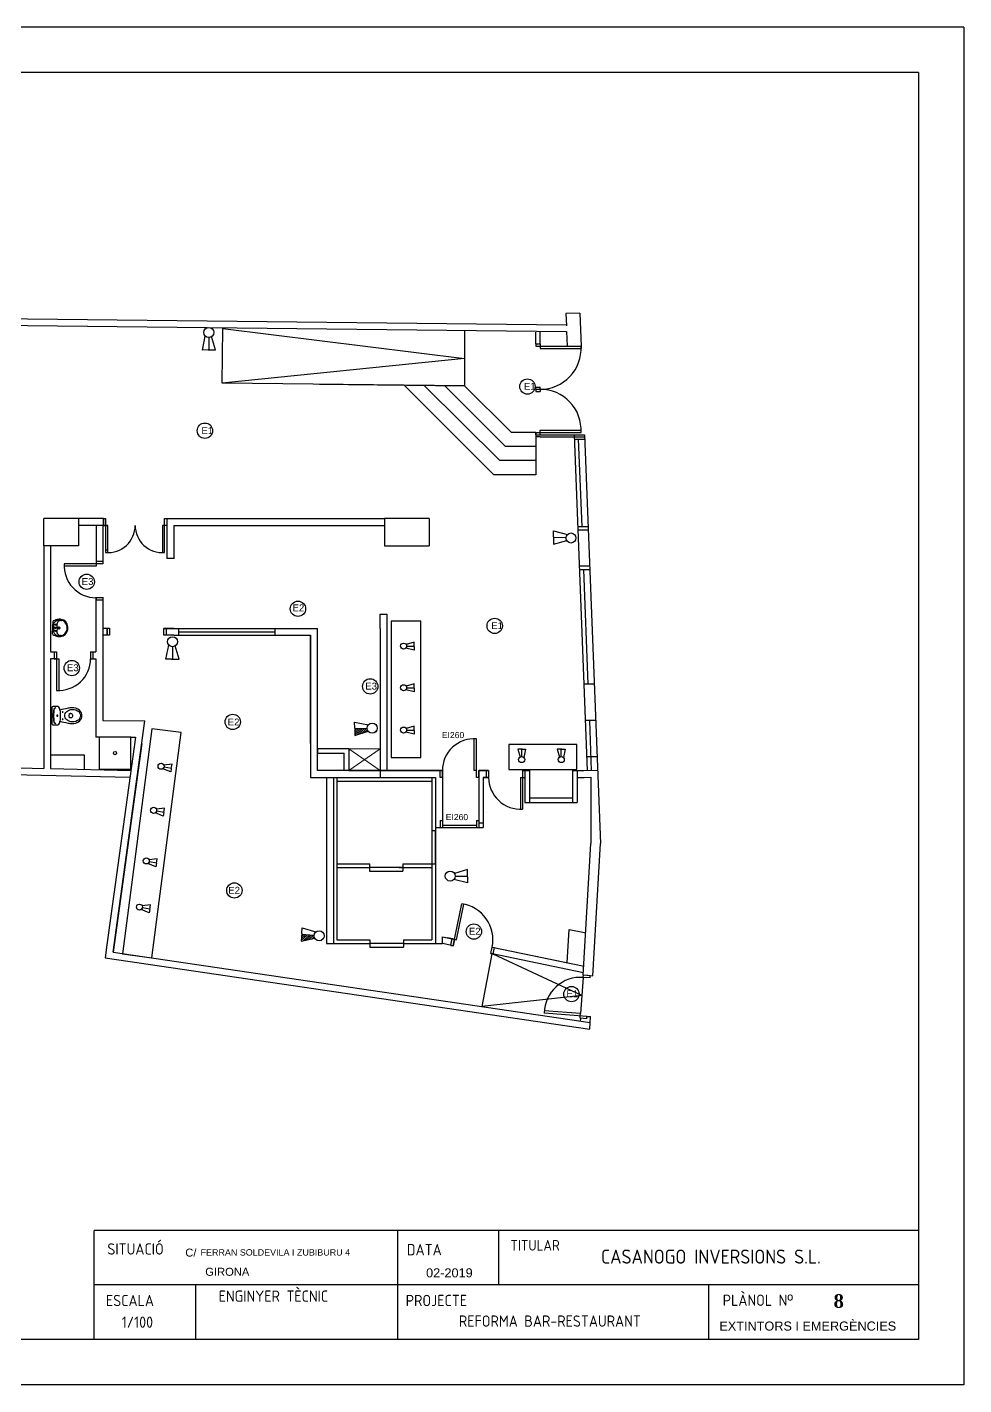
# Model space of a CAD drawing. Header units: millimetres. Extents: x 7 to 259, y -45 to 103.
# Drawn here: x 209.302 to 211.881, y 82.897 to 86.634 of the extents above; entities that cross this region are included whole.
import ezdxf

# ---------------------------------------------------------------- set-up
doc = ezdxf.new("R2010")
doc.units = ezdxf.units.MM
doc.linetypes.add('CONTINUA', pattern=[0])
doc.linetypes.add('LÍNEAS_OCULTAS2', pattern=[4.7625, 3.175, -1.5875])
for name, color, linetype in [('CAJETI1', 5, 'Continuous'), ('cotes', 95, 'Continuous'), ('emergencia', 97, 'Continuous'), ('estructura', 5, 'Continuous'), ('maquinaria', 42, 'Continuous'), ('OFICINES', 6, 'Continuous'), ('portes', 4, 'Continuous')]:
    doc.layers.add(name, color=color, linetype=linetype)
doc.layers.add('ELECTRIC', color=86, linetype='Continuous', lineweight=9)
doc.styles.add('ISO', font='isocp.shx')
doc.styles.get("Standard").update_dxf_attribs({"font": 'arial.ttf'})
doc.styles.add('TECHNICLIGHT', font='timesbd.ttf', dxfattribs={"height": 2})

# ---------------------------------------------------------------- blocks, each defined once
blk = doc.blocks.new('VI-IN')
for p, q in [((0, -0.04), (-0.011, -0.04)), ((0, -0.04), (0.011, -0.04)), ((-0.048, -0.423), (-0.048, -0.403)), ((0.048, -0.423), (0.048, -0.403))]:
    blk.add_line(p, q)
blk.add_lwpolyline([(-0.163, -0.358, -0.0164), (-0.122, -0.18, -0.014244), (-0.146, -0.175, -0.379899), (-0.203, -0.112), (-0.203, -0.04, -0.414214), (-0.163, 0), (0, 0), (0.163, 0, -0.414214), (0.203, -0.04), (0.203, -0.112, -0.379899), (0.146, -0.175, -0.014244), (0.122, -0.18, -0.0164), (0.163, -0.358, -0.034533), (0.175, -0.44, -0.180901), (0.118, -0.613, -0.210568), (0, -0.665, -0.210568), (-0.118, -0.613, -0.180901), (-0.175, -0.44, -0.034533)], format="xyb", close=True)
for centre, radius in [((-0.08, -0.24), 0.0075), ((0, -0.122), 0.0135), ((0, -0.122), 0.0135), ((0.08, -0.24), 0.0075)]:
    blk.add_circle(centre, radius)
for centre, radius, start, end in [((-0.139, -0.089), 0.04, 96.2719, 180), ((-0.14, -0.096), 0.04, 96.2141, 169.7572), ((0, -1.201), 1.154, 90.0008, 97.203), ((0, -1.197), 1.157, 90.0008, 97.1409), ((0, 1.219), 1.404, 264.9986, 270), ((-0.007, -0.406), 0.116, 96.2419, 152.5973), ((0, -0.47), 0.18, 90, 96.2419), ((0, -1.197), 1.157, 82.8591, 89.9992), ((0, -1.201), 1.154, 82.797, 89.9992), ((0, 1.219), 1.404, 270, 275.0014), ((0, -0.47), 0.18, 83.7581, 90), ((0.007, -0.406), 0.116, 27.4027, 83.7581), ((0.139, -0.089), 0.04, 0, 83.7281), ((0.14, -0.096), 0.04, 10.2428, 83.7859), ((0.079, -0.461), 0.216, 168.3805, 209.1161), ((0.112, -0.468), 0.25, 152.5973, 168.3805), ((0, -0.505), 0.126, 209.1161, 270), ((-0.033, -0.403), 0.015, 96.6492, 180), ((-0.018, -0.423), 0.03, 180, 233.1301), ((0, -0.399), 0.06, 233.1301, 270), ((0, -0.686), 0.3, 90, 96.6492), ((0, -0.686), 0.3, 83.3508, 90), ((0, -0.399), 0.06, 270, 306.8699), ((0, -0.505), 0.126, 270, 330.8839), ((0.033, -0.403), 0.015, 0, 83.3508), ((0.018, -0.423), 0.03, 306.8699, 0), ((-0.112, -0.468), 0.25, 11.6195, 27.4027), ((-0.079, -0.461), 0.216, 330.8839, 11.6195)]:
    blk.add_arc(centre, radius, start, end)
blk = doc.blocks.new('Vic-WC')
at = {"xscale": -1}
blk.add_blockref('VI-IN', (0, 0), dxfattribs=at)

msp = doc.modelspace()

# ---------------------------------------------------------------- linework, layer by layer
at = {"color": 6}
for p, q in [((209.372, 84.9636), (209.3734, 84.999)), ((209.3751, 84.9812), (209.3756, 84.9927)), ((209.3845, 84.9906), (209.3845, 84.9925)), ((209.372, 84.9636), (209.3727, 84.9813)), ((209.3751, 84.9812), (209.3747, 84.9697)), ((209.3837, 84.9711), (209.3836, 84.9692)), ((209.3841, 84.9809), (209.3837, 84.9711)), ((209.3841, 84.9809), (209.3845, 84.9906))]:
    msp.add_line(p, q, dxfattribs=at)
at = {"color": 1}
for p, q in [((210.2041, 84.6975), (210.2088, 84.7027)), ((210.2043, 84.6919), (210.2144, 84.703)), ((210.2046, 84.6863), (210.22, 84.7032)), ((210.2097, 84.686), (210.2255, 84.7035)), ((210.2175, 84.6887), (210.2311, 84.7037)), ((210.2253, 84.6914), (210.2367, 84.7039)), ((210.2331, 84.6941), (210.2388, 84.7003)), ((210.2585, 84.6925), (210.2646, 84.6992)), ((210.0566, 84.1204), (210.0738, 84.1355)), ((210.057, 84.126), (210.0683, 84.1359)), ((210.0574, 84.1316), (210.0627, 84.1363)), ((210.0617, 84.1195), (210.0794, 84.1351)), ((210.0697, 84.1213), (210.085, 84.1347)), ((210.0778, 84.1231), (210.0906, 84.1343)), ((210.0859, 84.1249), (210.0922, 84.1305)), ((210.1109, 84.1205), (210.1177, 84.1265))]:
    msp.add_line(p, q, dxfattribs=at)
for p, q in [((210.8444, 84.5894), (210.8444, 84.5883)), ((210.5578, 84.4441), (210.5578, 84.4316)), ((210.7888, 84.0593), (210.7941, 84.1508))]:
    msp.add_line(p, q)
at = {"color": 6}
for centre, radius in [((209.3803, 84.9895), 0.00161), ((209.3795, 84.981), 0.00161), ((209.3796, 84.9726), 0.00161), ((209.3888, 84.9807), 0.00322), ((209.3888, 84.9807), 0.00211)]:
    msp.add_circle(centre, radius, dxfattribs=at)
for centre, radius, start, end in [((209.3927, 84.9642), 0.0382, 97.6416, 97.6416), ((209.3742, 84.999), 0.000804, 117.2564, 177.7078), ((209.3926, 84.9633), 0.041, 95.5719, 117.2564), ((209.3809, 84.9925), 0.00533, 132.3988, 177.7078), ((209.3951, 84.9769), 0.0264, 123.1796, 132.3988), ((209.3915, 84.983), 0.0194, 98.2336, 124.1998), ((209.3929, 84.9918), 0.00841, 139.474, 175.5675), ((209.3957, 84.9892), 0.0122, 64.2185, 138.5702), ((209.3927, 84.9642), 0.0401, 92.3999, 95.7467), ((209.3927, 84.9642), 0.0382, 92.3999, 95.848), ((209.3921, 84.9817), 0.0226, 81.1272, 92.8948), ((209.3921, 84.9817), 0.0207, 81.1272, 92.8948), ((209.3917, 84.9819), 0.0205, 4.9409, 79.8753), ((209.3917, 84.9819), 0.0225, 4.9409, 79.8753), ((209.3728, 84.9636), 0.000804, 177.7078, 238.1592), ((209.394, 84.9977), 0.041, 238.1592, 259.8437), ((209.38, 84.9695), 0.00533, 177.7078, 223.0168), ((209.3954, 84.9839), 0.0264, 223.0168, 232.2359), ((209.3914, 84.9781), 0.0194, 231.2157, 257.182), ((209.392, 84.9692), 0.00841, 179.848, 215.9415), ((209.3949, 84.9716), 0.0122, 216.8453, 291.1971), ((209.394, 84.9968), 0.0401, 259.6689, 263.0156), ((209.394, 84.9968), 0.0382, 259.5675, 263.0156), ((209.392, 84.9794), 0.0226, 262.5207, 274.2884), ((209.392, 84.9794), 0.0207, 262.5207, 274.2884), ((209.3915, 84.9792), 0.0205, 275.5403, 350.4747), ((209.3915, 84.9792), 0.0225, 275.5403, 350.4747), ((209.381, 84.981), 0.0313, 350.4881, 4.9275), ((209.381, 84.981), 0.0332, 350.4881, 357.7078), ((209.381, 84.981), 0.0332, 357.7078, 4.9275)]:
    msp.add_arc(centre, radius, start, end, dxfattribs=at)
at = {"color": 6, "linetype": 'ByBlock'}
for p in [(209.3932, 85.0043), (209.3957, 85.0014), (209.3784, 84.9821), (209.3803, 84.98), (209.3837, 84.9711), (209.3887, 84.9786), (209.3889, 84.9828), (209.3909, 84.9568), (209.3943, 84.9594), (209.4122, 84.9797)]:
    msp.add_point(p, dxfattribs=at)
at = {"layer": 'CAJETI1'}
for p, q in [((211.8812, 86.6344), (209.2562, 86.6344)), ((211.8812, 86.6344), (211.8812, 82.8969)), ((211.8812, 82.8969), (209.2562, 82.8969))]:
    msp.add_line(p, q, dxfattribs=at)
at = {"layer": 'CAJETI1', "color": 5}
for p, q in [((211.7562, 86.5094), (206.8617, 86.5094)), ((211.7562, 86.5094), (211.7562, 83.0219)), ((211.7562, 83.3219), (209.4867, 83.3219)), ((211.7562, 83.1719), (209.4867, 83.1719)), ((211.7562, 83.0219), (206.8617, 83.0219))]:
    msp.add_line(p, q, dxfattribs=at)
at = {"layer": 'CAJETI1', "linetype": 'CONTINUA'}
msp.add_line((209.4867, 83.0219), (209.4867, 83.3219), dxfattribs=at)
at = {"layer": 'cotes', "color": 1}
for p, q in [((209.7843, 85.7456), (209.7923, 85.7841)), ((209.8021, 85.7802), (209.8026, 85.7453)), ((209.8209, 85.7461), (209.8094, 85.7824)), ((209.8003, 85.7458), (209.7843, 85.7456)), ((209.8003, 85.7458), (209.8209, 85.7461)), ((210.7856, 85.2284), (210.7507, 85.2291)), ((210.7513, 85.2314), (210.7509, 85.2108)), ((210.7509, 85.2108), (210.7876, 85.2209)), ((210.7513, 85.2314), (210.7517, 85.2474)), ((210.7517, 85.2474), (210.7898, 85.238)), ((209.6838, 84.8946), (209.6924, 84.9329)), ((209.7021, 84.9289), (209.7021, 84.894)), ((209.7204, 84.8946), (209.7096, 84.931)), ((209.6998, 84.8946), (209.6838, 84.8946)), ((209.6998, 84.8946), (209.7204, 84.8946)), ((210.2038, 84.7048), (210.2031, 84.7208)), ((210.2031, 84.7208), (210.2417, 84.7139)), ((210.2381, 84.704), (210.2033, 84.7025)), ((210.2038, 84.7048), (210.2046, 84.6842)), ((210.2046, 84.6842), (210.2406, 84.6967)), ((210.5149, 84.279), (210.4766, 84.2876)), ((210.5149, 84.3156), (210.4785, 84.3047)), ((210.4806, 84.2973), (210.5155, 84.2973)), ((210.5149, 84.295), (210.5149, 84.3156)), ((210.5149, 84.295), (210.5149, 84.279)), ((210.0579, 84.1389), (210.0565, 84.1183)), ((210.092, 84.1342), (210.0572, 84.1366)), ((210.0579, 84.1389), (210.059, 84.1548)), ((210.059, 84.1548), (210.0967, 84.1436)), ((210.0565, 84.1183), (210.0936, 84.1266))]:
    msp.add_line(p, q, dxfattribs=at)
at = {"layer": 'cotes', "color": 30}
for p, q in [((210.3673, 84.9196), (210.3443, 84.9247)), ((210.3672, 84.9415), (210.3454, 84.935)), ((210.3467, 84.9305), (210.3676, 84.9306)), ((210.3673, 84.9292), (210.3672, 84.9415)), ((210.3673, 84.9292), (210.3673, 84.9196)), ((210.3673, 84.8048), (210.3443, 84.8099)), ((210.3672, 84.8268), (210.3454, 84.8202)), ((210.3467, 84.8158), (210.3676, 84.8158)), ((210.3673, 84.8144), (210.3672, 84.8268)), ((210.3673, 84.8144), (210.3673, 84.8048)), ((210.3673, 84.6884), (210.3443, 84.6935)), ((210.3672, 84.7104), (210.3454, 84.7038)), ((210.3467, 84.6994), (210.3676, 84.6994)), ((210.3673, 84.698), (210.3672, 84.7104)), ((210.3673, 84.698), (210.3673, 84.6884)), ((210.6649, 84.6469), (210.6526, 84.6469)), ((210.6526, 84.6469), (210.6592, 84.625)), ((210.6636, 84.6263), (210.6636, 84.6472)), ((210.6649, 84.6469), (210.6746, 84.6469)), ((210.6746, 84.6469), (210.6694, 84.6239)), ((210.7739, 84.6469), (210.7615, 84.6469)), ((210.7615, 84.6469), (210.7681, 84.625)), ((210.7726, 84.6263), (210.7725, 84.6472)), ((210.7739, 84.6469), (210.7835, 84.6469)), ((210.7835, 84.6469), (210.7784, 84.6239)), ((209.6973, 84.5841), (209.6755, 84.593)), ((209.701, 84.6057), (209.6784, 84.603)), ((209.6789, 84.5984), (209.6995, 84.5948)), ((209.6989, 84.5936), (209.6973, 84.5841)), ((209.6989, 84.5936), (209.701, 84.6057)), ((209.6767, 84.4627), (209.6549, 84.4717)), ((209.6804, 84.4844), (209.6577, 84.4816)), ((209.6582, 84.477), (209.6789, 84.4735)), ((209.6783, 84.4722), (209.6767, 84.4627)), ((209.6783, 84.4722), (209.6804, 84.4844)), ((209.6565, 84.3233), (209.6346, 84.3322)), ((209.6602, 84.3449), (209.6375, 84.3422)), ((209.638, 84.3376), (209.6586, 84.334)), ((209.6581, 84.3327), (209.6565, 84.3233)), ((209.6581, 84.3327), (209.6602, 84.3449)), ((209.6414, 84.218), (209.6187, 84.2152)), ((209.6193, 84.2106), (209.6399, 84.2071)), ((209.6393, 84.2058), (209.6414, 84.218)), ((209.6377, 84.1964), (209.6159, 84.2053)), ((209.6393, 84.2058), (209.6377, 84.1964))]:
    msp.add_line(p, q, dxfattribs=at)
at = {"layer": 'cotes', "color": 1}
for centre in [(209.8019, 85.7939), (210.7994, 85.2281), (209.7021, 84.9426), (210.2519, 84.7046), (210.4669, 84.2973), (210.1057, 84.1332)]:
    msp.add_circle(centre, 0.0138, dxfattribs=at)
at = {"layer": 'cotes'}
for centre in [(210.6794, 85.6451), (209.7914, 85.5235), (209.4659, 85.1075), (210.0476, 85.0332), (210.5893, 84.9862), (209.4249, 84.8701), (210.2466, 84.8196), (209.868, 84.7218), (209.8725, 84.2579), (210.532, 84.1447), (210.8007, 83.9726)]:
    msp.add_circle(centre, 0.0211, dxfattribs=at)
at = {"layer": 'cotes', "color": 30}
for centre in [(210.3384, 84.9305), (210.3384, 84.8158), (210.3384, 84.6994), (210.6636, 84.618), (210.7726, 84.618), (209.6707, 84.5998), (209.6501, 84.4784), (209.6299, 84.339), (209.6111, 84.212)]:
    msp.add_circle(centre, 0.00827, dxfattribs=at)
at = {"layer": 'ELECTRIC'}
for p, q in [((210.1877, 84.6481), (210.1877, 84.5879)), ((210.1877, 84.5879), (210.2738, 84.6481)), ((210.1877, 84.6481), (210.2738, 84.5879))]:
    msp.add_line(p, q, dxfattribs=at)
msp.add_lwpolyline([(210.1877, 84.5879), (210.2738, 84.5879), (210.2738, 84.6481), (210.1877, 84.6481)], dxfattribs=at)
at = {"layer": 'emergencia', "color": 5}
for p, q in [((210.3219, 83.3219), (210.3219, 83.0219)), ((210.6, 83.3219), (210.6, 83.1719)), ((209.7651, 83.1719), (209.7651, 83.0219)), ((211.1783, 83.1719), (211.1783, 83.0219))]:
    msp.add_line(p, q, dxfattribs=at)
at = {"layer": 'estructura'}
for p, q in [((208.0475, 85.8455), (210.7866, 85.8148)), ((208.6395, 85.8201), (210.7873, 85.7961)), ((210.8237, 85.8473), (210.7854, 85.8458)), ((210.7854, 85.8458), (210.7867, 85.8126)), ((210.8237, 85.8473), (210.8273, 85.7562)), ((209.8389, 85.6544), (209.8406, 85.8044)), ((209.8406, 85.8044), (210.5064, 85.7219)), ((210.5064, 85.7977), (210.5064, 85.6469)), ((210.5064, 85.7969), (210.5064, 85.6469)), ((210.7023, 85.7624), (210.7023, 85.7948)), ((210.7148, 85.7624), (210.7148, 85.7946)), ((210.7873, 85.7961), (210.7889, 85.7562)), ((210.7023, 85.7624), (210.7148, 85.7624)), ((210.7889, 85.7562), (210.8273, 85.7562)), ((210.5064, 85.7223), (209.8389, 85.6544)), ((210.5064, 85.6469), (209.8389, 85.6544)), ((210.107, 85.6514), (210.5064, 85.6469)), ((210.5873, 85.4024), (210.3397, 85.6488)), ((210.6033, 85.4412), (210.3953, 85.6482)), ((210.6193, 85.4799), (210.4508, 85.6476)), ((210.6353, 85.5187), (210.5064, 85.6469)), ((210.7023, 85.5187), (210.6353, 85.5187)), ((210.7023, 85.5187), (210.7023, 85.4799)), ((210.608, 85.4912), (210.608, 85.4912)), ((210.7023, 85.4799), (210.6193, 85.4799)), ((210.7023, 85.5124), (210.7148, 85.5124)), ((210.7023, 85.5124), (210.7023, 85.5062)), ((210.7148, 85.5062), (210.7023, 85.5062)), ((210.7023, 85.4799), (210.7023, 85.4412)), ((210.7148, 85.5124), (210.8368, 85.5124)), ((210.7148, 85.5062), (210.8368, 85.5062)), ((210.8081, 85.5124), (210.8444, 84.5883)), ((210.8368, 85.5124), (210.8811, 84.3869)), ((210.7023, 85.4412), (210.6033, 85.4412)), ((210.7023, 85.4412), (210.7023, 85.4024)), ((210.7023, 85.4024), (210.5873, 85.4024)), ((209.5118, 85.2816), (209.3477, 85.2816)), ((209.4429, 85.2816), (209.3477, 85.2816)), ((209.3477, 85.232), (209.3477, 85.2816)), ((209.4429, 85.2816), (209.4429, 85.232)), ((209.4429, 85.2816), (209.4429, 85.2066)), ((209.5077, 85.2629), (209.4429, 85.2629)), ((209.4915, 85.2629), (209.4915, 85.1635)), ((209.5118, 85.2629), (209.5001, 85.2629)), ((209.5118, 85.2629), (209.5001, 85.2629)), ((209.5102, 85.2629), (209.5102, 85.1635)), ((209.5118, 85.2816), (209.5118, 85.2629)), ((209.5118, 85.2816), (209.518, 85.2816)), ((209.5118, 85.2629), (209.5243, 85.2629)), ((209.6805, 85.2816), (210.2863, 85.2816)), ((209.6868, 85.2816), (209.6868, 85.1716)), ((209.7055, 85.2629), (210.2863, 85.2629)), ((209.7055, 85.2629), (209.7055, 85.1862)), ((209.7055, 85.2629), (209.7055, 85.1704)), ((210.4088, 85.2816), (210.2863, 85.2816)), ((210.2863, 85.2816), (210.2863, 85.2066)), ((210.4088, 85.2816), (210.4088, 85.2316)), ((210.4088, 85.2816), (210.4088, 85.2066)), ((209.3475, 85.2066), (209.3475, 85.232)), ((210.8472, 85.2499), (210.8184, 85.2499)), ((210.8472, 85.2499), (210.8184, 85.2499)), ((209.3475, 85.2066), (209.3475, 84.5938)), ((209.4429, 85.2066), (209.3475, 85.2066)), ((209.3663, 85.2066), (209.3663, 84.9343)), ((209.3663, 85.2066), (209.3663, 84.9156)), ((210.2863, 85.2066), (210.4088, 85.2066)), ((209.7055, 85.1716), (209.6868, 85.1716)), ((210.8511, 85.1501), (210.8223, 85.1501)), ((209.4913, 85.0649), (209.4913, 84.9146)), ((209.51, 85.0649), (209.51, 84.7261)), ((210.2738, 84.9791), (210.2738, 85.0185)), ((210.2738, 85.0185), (210.2925, 85.0185)), ((210.2925, 85.0179), (210.2738, 85.0179)), ((210.2925, 85.0185), (210.2925, 84.5879)), ((209.5287, 84.9791), (209.5103, 84.9791)), ((209.5287, 84.9604), (209.5103, 84.9604)), ((209.5225, 84.9795), (209.5225, 84.9604)), ((209.7055, 84.9791), (209.6787, 84.9791)), ((209.7055, 84.9604), (209.6787, 84.9604)), ((209.685, 84.9791), (209.7187, 84.9791)), ((209.7055, 84.9791), (210.1013, 84.9791)), ((209.7055, 84.9604), (210.0825, 84.9604)), ((209.7187, 84.9791), (209.7187, 84.9604)), ((209.7187, 84.9791), (209.9837, 84.9791)), ((209.7243, 84.9791), (210.1013, 84.9791)), ((209.9837, 84.9791), (209.9837, 84.9604)), ((210.0825, 84.6628), (210.0825, 84.9604)), ((210.0825, 84.9604), (210.0825, 84.5691)), ((210.1013, 84.5879), (210.1013, 84.9791)), ((210.2738, 84.9791), (210.2738, 84.5691)), ((209.3663, 84.9146), (209.3826, 84.9146)), ((209.3826, 84.8959), (209.3663, 84.8959)), ((209.3663, 84.8959), (209.3663, 84.5934)), ((209.4826, 84.9146), (209.4913, 84.9146)), ((209.4826, 84.8959), (209.4913, 84.8959)), ((209.4913, 84.8959), (209.4913, 84.6796)), ((210.8639, 84.8254), (210.8351, 84.8254)), ((209.51, 84.7261), (209.6262, 84.7248)), ((209.5387, 84.0883), (209.6262, 84.7248)), ((210.8678, 84.7254), (210.839, 84.7254)), ((209.5002, 84.6796), (209.4913, 84.6796)), ((209.6002, 84.6796), (209.5216, 84.1083)), ((209.6177, 84.6628), (209.5387, 84.0883)), ((209.5877, 84.6796), (209.6002, 84.6796)), ((209.4602, 84.6301), (209.3663, 84.6301)), ((209.4602, 84.5926), (209.4602, 84.6301)), ((210.1877, 84.6481), (210.1013, 84.6481)), ((210.1013, 84.6481), (210.1013, 84.6356)), ((210.1013, 84.6356), (210.1752, 84.6356)), ((210.1752, 84.5879), (210.1752, 84.6356)), ((210.1877, 84.6481), (210.1877, 84.5879)), ((210.8717, 84.6254), (210.8429, 84.6254)), ((207.7663, 84.6128), (209.585, 84.5696)), ((208.5023, 84.6139), (209.3475, 84.5938)), ((209.3663, 84.5934), (209.5876, 84.5881)), ((210.4453, 84.5879), (210.1013, 84.5879)), ((210.1877, 84.5879), (210.1752, 84.5879)), ((210.1877, 84.5879), (210.4453, 84.5879)), ((210.2925, 84.5879), (210.4453, 84.5879)), ((210.4453, 84.5879), (210.4453, 84.5317)), ((210.5453, 84.5879), (210.5453, 84.4441)), ((210.5725, 84.5879), (210.5453, 84.5879)), ((210.5453, 84.5879), (210.5725, 84.5879)), ((210.5453, 84.5879), (210.5663, 84.5879)), ((210.5562, 84.5879), (210.5725, 84.5879)), ((210.5663, 84.5879), (210.5663, 84.5691)), ((210.6851, 84.5879), (210.6663, 84.5879)), ((210.6663, 84.5879), (210.6851, 84.5879)), ((210.6726, 84.5879), (210.6812, 84.5879)), ((210.6726, 84.5879), (210.6726, 84.5004)), ((210.6851, 84.5879), (210.6851, 84.5004)), ((210.8038, 84.5879), (210.8349, 84.5879)), ((210.8038, 84.5879), (210.8038, 84.5004)), ((210.8163, 84.5879), (210.8163, 84.5004)), ((210.8333, 84.5879), (210.8732, 84.5894)), ((210.0825, 84.5691), (210.4265, 84.5691)), ((210.0825, 84.5691), (210.4265, 84.5691)), ((210.0825, 84.5691), (210.4265, 84.5691)), ((210.1263, 84.5691), (210.1263, 84.1116)), ((210.4265, 84.5691), (210.4265, 84.1116)), ((210.4453, 84.5691), (210.4453, 84.4441)), ((210.5578, 84.5691), (210.5578, 84.4441)), ((210.5578, 84.5691), (210.5725, 84.5691)), ((210.5578, 84.5691), (210.5725, 84.5691)), ((210.5578, 84.5691), (210.5725, 84.5691)), ((210.5725, 84.5691), (210.5578, 84.5691)), ((210.8163, 84.5691), (210.8356, 84.5691)), ((210.8356, 84.5691), (210.8543, 84.57)), ((210.8543, 84.57), (210.8543, 84.3869)), ((210.6851, 84.5129), (210.8038, 84.5129)), ((210.6726, 84.5004), (210.8163, 84.5004)), ((210.4265, 84.4316), (210.4453, 84.4316)), ((210.5453, 84.4441), (210.5578, 84.4441)), ((210.5453, 84.4441), (210.554, 84.4441)), ((210.5453, 84.4316), (210.5578, 84.4316)), ((210.8331, 84.0246), (210.8543, 84.3869)), ((210.8598, 84.0228), (210.8811, 84.3869)), ((210.7941, 84.1508), (210.8368, 84.1419)), ((209.5216, 84.1083), (209.5167, 84.0726)), ((210.1263, 84.1116), (210.2459, 84.1116)), ((210.3378, 84.1116), (210.4453, 84.1116)), ((210.4453, 84.1116), (210.4453, 84.1303)), ((210.4453, 84.1303), (210.4844, 84.1222)), ((210.4453, 84.1303), (210.4783, 84.1235)), ((210.4746, 84.1055), (210.4453, 84.1116)), ((210.4783, 84.1235), (210.4597, 84.1273)), ((210.4597, 84.1273), (210.4844, 84.1222)), ((210.4697, 84.1125), (210.4722, 84.1248)), ((210.4783, 84.1235), (210.4746, 84.1055)), ((210.5824, 84.102), (210.7911, 84.0588)), ((210.5824, 84.102), (210.8358, 84.0496)), ((209.5167, 84.0726), (210.8512, 83.8756)), ((209.5387, 84.0883), (210.8523, 83.8944)), ((210.5817, 84.0833), (210.554, 83.9384)), ((210.8343, 84.0308), (210.5786, 84.0839)), ((210.8295, 83.9686), (210.5847, 84.0826)), ((210.833, 84.0246), (210.833, 84.0247)), ((210.8455, 84.0237), (210.833, 84.0246)), ((210.8515, 84.0233), (210.8598, 84.0228)), ((210.8334, 84.0184), (210.8255, 83.9187)), ((210.8295, 83.9686), (210.554, 83.9384)), ((210.8434, 83.911), (210.8532, 83.9105)), ((210.8512, 83.8756), (210.8532, 83.9105)), ((210.8512, 83.8756), (210.8532, 83.9105)), ((210.8257, 83.8983), (210.8262, 83.9062)), ((210.8257, 83.8983), (210.8262, 83.9062))]:
    msp.add_line(p, q, dxfattribs=at)
at = {"layer": 'estructura', "color": 142}
for p, q in [((210.0825, 84.5691), (210.4165, 84.5691)), ((210.145, 84.5691), (210.145, 84.1116)), ((210.155, 84.5691), (210.155, 84.1216)), ((210.155, 84.5591), (210.4165, 84.5591)), ((210.4165, 84.5691), (210.4165, 84.1216)), ((210.4265, 84.5691), (210.4265, 84.1116)), ((210.1537, 84.3313), (210.2451, 84.3313)), ((210.1537, 84.3213), (210.2446, 84.3213)), ((210.2446, 84.3313), (210.2446, 84.329)), ((210.2446, 84.3313), (210.2446, 84.329)), ((210.2446, 84.329), (210.2446, 84.3213)), ((210.3264, 84.3213), (210.4165, 84.3213)), ((210.3364, 84.3313), (210.4165, 84.3313)), ((210.3364, 84.3313), (210.3364, 84.3113)), ((210.1458, 84.1116), (210.2459, 84.1116)), ((210.155, 84.1216), (210.2459, 84.1216)), ((210.2459, 84.1216), (210.2459, 84.1193)), ((210.2459, 84.1193), (210.2459, 84.1116)), ((210.3378, 84.1216), (210.4165, 84.1216)), ((210.3378, 84.1216), (210.3378, 84.1016)), ((210.3378, 84.1116), (210.4265, 84.1116))]:
    msp.add_line(p, q, dxfattribs=at)
at = {"layer": 'maquinaria'}
for points in [[(210.3043, 84.9992), (210.3043, 84.6242), (210.3856, 84.6242), (210.3856, 84.9992)], [(209.5648, 84.083), (209.6454, 84.0726), (209.7258, 84.6924), (209.6452, 84.7028)], [(210.8155, 84.591), (210.8155, 84.6597), (210.628, 84.6597), (210.628, 84.591)]]:
    msp.add_lwpolyline(points, close=True, dxfattribs=at)
at = {"layer": 'portes'}
for p, q in [((210.7023, 85.7624), (210.7148, 85.7624)), ((210.7023, 85.7624), (210.7023, 85.7562)), ((210.7023, 85.7562), (210.8271, 85.7562)), ((210.7148, 85.7624), (210.7148, 85.7562)), ((210.7148, 85.7562), (210.7148, 85.7499)), ((210.7148, 85.7499), (210.8273, 85.7499)), ((210.8085, 85.7624), (210.8085, 85.7624)), ((210.8273, 85.7562), (210.8273, 85.7499)), ((210.7023, 85.6374), (210.7023, 85.6437)), ((210.7023, 85.6437), (210.7148, 85.6437)), ((210.7023, 85.6374), (210.7148, 85.6374)), ((210.7023, 85.6374), (210.7148, 85.6374)), ((210.7023, 85.6374), (210.7023, 85.6312)), ((210.7023, 85.6312), (210.7148, 85.6312)), ((210.7148, 85.6374), (210.7148, 85.6437)), ((210.7148, 85.6374), (210.7148, 85.6312)), ((210.7023, 85.5187), (210.8271, 85.5187)), ((210.7023, 85.5124), (210.7023, 85.5187)), ((210.7148, 85.5249), (210.8273, 85.5249)), ((210.7148, 85.5187), (210.7148, 85.5249)), ((210.7148, 85.5124), (210.7148, 85.5187)), ((210.8273, 85.5187), (210.8273, 85.5249)), ((210.7023, 85.5124), (210.7148, 85.5124)), ((210.8085, 85.5124), (210.8085, 85.5124)), ((210.8087, 85.5003), (210.8375, 85.5003)), ((210.8195, 85.5003), (210.829, 85.26)), ((209.5118, 85.2816), (209.518, 85.2816)), ((209.5118, 85.2629), (209.5118, 85.2816)), ((209.518, 85.2629), (209.5118, 85.2629)), ((209.518, 85.2816), (209.518, 85.2629)), ((209.518, 85.2629), (209.518, 85.1879)), ((209.5243, 85.2629), (209.518, 85.2629)), ((209.5243, 85.1879), (209.5243, 85.2629)), ((209.5243, 85.2629), (209.5243, 85.2629)), ((209.6743, 85.2629), (209.6743, 85.1879)), ((209.6805, 85.2629), (209.6743, 85.2629)), ((209.6805, 85.2629), (209.6805, 85.2816)), ((209.6805, 85.2816), (209.6868, 85.2816)), ((209.6805, 85.1879), (209.6805, 85.2629)), ((209.6805, 85.2629), (209.6805, 85.2629)), ((209.6868, 85.2629), (209.6805, 85.2629)), ((210.818, 85.26), (210.8468, 85.26)), ((209.5178, 85.1956), (209.5241, 85.1956)), ((209.6743, 85.1879), (209.6805, 85.1879)), ((209.4915, 85.151), (209.404, 85.151)), ((209.5102, 85.1573), (209.4042, 85.1573)), ((209.5102, 85.1635), (209.4915, 85.1635)), ((209.4915, 85.1635), (209.4915, 85.1573)), ((209.4915, 85.1573), (209.4915, 85.151)), ((209.5102, 85.1635), (209.5102, 85.1573)), ((210.8226, 85.1415), (210.8514, 85.1415)), ((210.8336, 85.1415), (210.8461, 84.8254)), ((209.5102, 85.0635), (209.4915, 85.0635)), ((209.4915, 85.0635), (209.4915, 85.0572)), ((209.5102, 85.0572), (209.4915, 85.0572)), ((209.5102, 85.0635), (209.5102, 85.0572)), ((209.5225, 84.9795), (209.5287, 84.9795)), ((209.5225, 84.9604), (209.5225, 84.9791)), ((209.5287, 84.9604), (209.5225, 84.9604)), ((209.5225, 84.9604), (209.5225, 84.9604)), ((209.5287, 84.9795), (209.5287, 84.9604)), ((209.6787, 84.9604), (209.6787, 84.9791)), ((209.6787, 84.9791), (209.685, 84.9791)), ((209.685, 84.9604), (209.6787, 84.9604)), ((209.685, 84.9791), (209.685, 84.9604)), ((209.7187, 84.9698), (209.9837, 84.9698)), ((209.3763, 84.9146), (209.3763, 84.8959)), ((209.3763, 84.9146), (209.3826, 84.9146)), ((209.3763, 84.8959), (209.3826, 84.8959)), ((209.3826, 84.9146), (209.3826, 84.8086)), ((209.3826, 84.8959), (209.3888, 84.8959)), ((209.3888, 84.8959), (209.3888, 84.8084)), ((209.4764, 84.9146), (209.4764, 84.8959)), ((209.4764, 84.9146), (209.4826, 84.9146)), ((209.4764, 84.8959), (209.4826, 84.8959)), ((209.4826, 84.9146), (209.4826, 84.8959)), ((210.85, 84.7254), (210.8554, 84.5883)), ((210.5328, 84.5879), (210.5328, 84.6754)), ((210.539, 84.5691), (210.539, 84.6751)), ((210.4452, 84.5879), (210.439, 84.5879)), ((210.439, 84.5691), (210.439, 84.5879)), ((210.4452, 84.5691), (210.4452, 84.5879)), ((210.539, 84.5879), (210.5328, 84.5879)), ((210.5453, 84.5691), (210.5453, 84.5879)), ((210.5663, 84.5879), (210.5663, 84.5691)), ((210.5663, 84.5879), (210.5725, 84.5879)), ((210.5725, 84.5879), (210.5725, 84.5685)), ((210.6663, 84.5879), (210.6663, 84.4818)), ((210.6663, 84.5879), (210.6663, 84.5691)), ((210.6663, 84.5879), (210.6726, 84.5879)), ((210.6726, 84.5879), (210.6726, 84.5691)), ((210.4452, 84.5691), (210.439, 84.5691)), ((210.5453, 84.5691), (210.539, 84.5691)), ((210.5663, 84.5691), (210.5725, 84.5691)), ((210.5663, 84.569), (210.5725, 84.569)), ((210.6601, 84.5691), (210.6601, 84.4816)), ((210.6601, 84.5691), (210.6663, 84.5691)), ((210.6663, 84.5691), (210.6726, 84.5691)), ((210.5665, 84.4733), (210.5665, 84.4733)), ((210.4165, 84.4322), (210.4165, 84.4322)), ((210.4165, 84.4322), (210.4165, 84.4322)), ((210.439, 84.4504), (210.439, 84.4316)), ((210.439, 84.4504), (210.4453, 84.4504)), ((210.439, 84.4316), (210.5391, 84.4316)), ((210.4453, 84.4504), (210.4453, 84.4316)), ((210.4453, 84.4379), (210.5391, 84.4379)), ((210.4453, 84.4316), (210.4515, 84.4316)), ((210.5391, 84.4504), (210.5391, 84.4316)), ((210.5391, 84.4504), (210.5453, 84.4504)), ((210.5391, 84.4316), (210.5453, 84.4316)), ((210.5453, 84.4504), (210.5453, 84.4316)), ((210.4165, 84.423), (210.4165, 84.3312)), ((210.4165, 84.423), (210.4265, 84.423)), ((210.4265, 84.3312), (210.4265, 84.423)), ((210.3364, 84.3213), (210.2446, 84.3213)), ((210.2446, 84.3213), (210.2446, 84.3113)), ((210.3364, 84.3213), (210.3364, 84.3213)), ((210.3364, 84.3213), (210.3364, 84.3213)), ((210.4165, 84.3312), (210.4265, 84.3312)), ((210.2446, 84.3113), (210.3364, 84.3113)), ((210.4746, 84.1055), (210.4985, 84.2212)), ((210.4844, 84.1222), (210.5047, 84.2202)), ((210.3378, 84.1116), (210.2459, 84.1116)), ((210.2459, 84.1116), (210.2459, 84.1016)), ((210.2459, 84.1016), (210.3378, 84.1016)), ((210.3378, 84.1116), (210.3378, 84.1116)), ((210.4685, 84.1068), (210.4722, 84.1248)), ((210.4685, 84.1067), (210.4746, 84.1054)), ((210.4722, 84.1248), (210.4783, 84.1235)), ((210.4783, 84.1235), (210.4844, 84.1222)), ((210.5786, 84.0839), (210.5824, 84.102)), ((210.5824, 84.102), (210.5885, 84.1007)), ((210.5847, 84.0826), (210.5885, 84.1007)), ((210.5786, 84.0839), (210.5847, 84.0826)), ((210.8334, 84.0184), (210.8339, 84.0247)), ((210.8524, 84.0232), (210.8339, 84.0247)), ((210.8519, 84.017), (210.8524, 84.0232)), ((210.8519, 84.017), (210.8334, 84.0184)), ((210.8433, 83.9111), (210.7255, 83.9204)), ((210.8255, 83.9187), (210.7258, 83.9267)), ((210.8244, 83.9063), (210.8249, 83.9125)), ((210.825, 83.9125), (210.8255, 83.9187)), ((210.8429, 83.9048), (210.8434, 83.911)), ((210.8428, 83.9048), (210.8245, 83.9063))]:
    msp.add_line(p, q, dxfattribs=at)
msp.add_lwpolyline([(209.5002, 84.5921), (209.5877, 84.5921), (209.5877, 84.6796), (209.5002, 84.6796)], close=True, dxfattribs=at)
msp.add_circle((209.5439, 84.636), 0.00439, dxfattribs=at)
for centre, radius, start, end in [((210.7148, 85.7499), 0.1125, 270, 3.1847), ((210.7148, 85.5249), 0.1125, 356.8153, 90), ((209.5243, 85.2629), 0.075, 265.2193, 0), ((209.6743, 85.2629), 0.075, 180, 274.7802), ((209.4915, 85.151), 0.0875, 175.877, 270), ((209.3889, 84.8959), 0.0875, 265.877, 0), ((210.5327, 84.5879), 0.0875, 85.877, 180), ((210.66, 84.5691), 0.0875, 180, 274.123), ((210.4844, 84.1222), 0.1, 348.3232, 81.9065), ((210.8255, 83.9187), 0.1, 85.4454, 179.0287)]:
    msp.add_arc(centre, radius, start, end, dxfattribs=at)

# ---------------------------------------------------------------- block references
at = {"layer": 'OFICINES', "xscale": 0.125, "yscale": 0.125, "zscale": 0.125, "rotation": 89.99999999999999}
msp.add_blockref('Vic-WC', (209.3697, 84.739), dxfattribs=at)

# ---------------------------------------------------------------- texts
at = {"color": 5, "style": 'TECHNICLIGHT'}
msp.add_text('8', height=0.0375, dxfattribs=at).set_placement((211.5225, 83.1089))
at = {"layer": 'CAJETI1', "color": 5, "style": 'ISO'}
for s, height, p in [('SITUACIÓ', 0.03103, (209.5228, 83.2553)), ('DATA', 0.03103, (210.3474, 83.2535)), ('TITULAR', 0.0291, (210.6325, 83.2664)), ('CASANOGO INVERSIONS S.L.', 0.038794, (210.8822, 83.2305)), ('ENGINYER TÈCNIC', 0.031035, (209.8293, 83.1255)), ('ESCALA', 0.03103, (209.5189, 83.1135)), ('PROJECTE', 0.03103, (210.3443, 83.1136)), ('PLÀNOL Nº', 0.03103, (211.2172, 83.1143)), ('1/100', 0.03103, (209.5624, 83.054)), ('REFORMA BAR-RESTAURANT', 0.031035, (210.4907, 83.0569))]:
    msp.add_text(s, height=height, dxfattribs=at).set_placement(p)
at = {"layer": 'CAJETI1', "color": 5, "linetype": 'LÍNEAS_OCULTAS2'}
for s, height, p in [('C/', 0.02203, (209.7374, 83.2499)), ('FERRAN SOLDEVILA I ZUBIBURU 4', 0.017626, (209.7794, 83.2527)), ('GIRONA', 0.02203, (209.7923, 83.1971)), ('02-2019', 0.02503, (210.4004, 83.1927)), ('EXTINTORS I EMERGÈNCIES', 0.025, (211.2079, 83.0462))]:
    msp.add_text(s, height=height, dxfattribs=at).set_placement(p)
at = {"layer": 'cotes'}
for s, p in [('E1', (210.6697, 85.6361)), ('E1', (209.7818, 85.5145)), ('E3', (209.4521, 85.0988)), ('E2', (210.0325, 85.0263)), ('E1', (210.5797, 84.9772)), ('E3', (209.4112, 84.8614)), ('E3', (210.2328, 84.8109)), ('E2', (209.854, 84.712)), ('E2', (209.8556, 84.2488)), ('E2', (210.5182, 84.136)), ('E1', (210.7869, 83.9639))]:
    msp.add_text(s, height=0.01898, dxfattribs=at).set_placement(p)
at = {"layer": 'cotes', "color": 5}
for p in [(210.4438, 84.6772), (210.4546, 84.4514)]:
    msp.add_text('EI260', height=0.01688, dxfattribs=at).set_placement(p)

doc.saveas('drawing.dxf')
